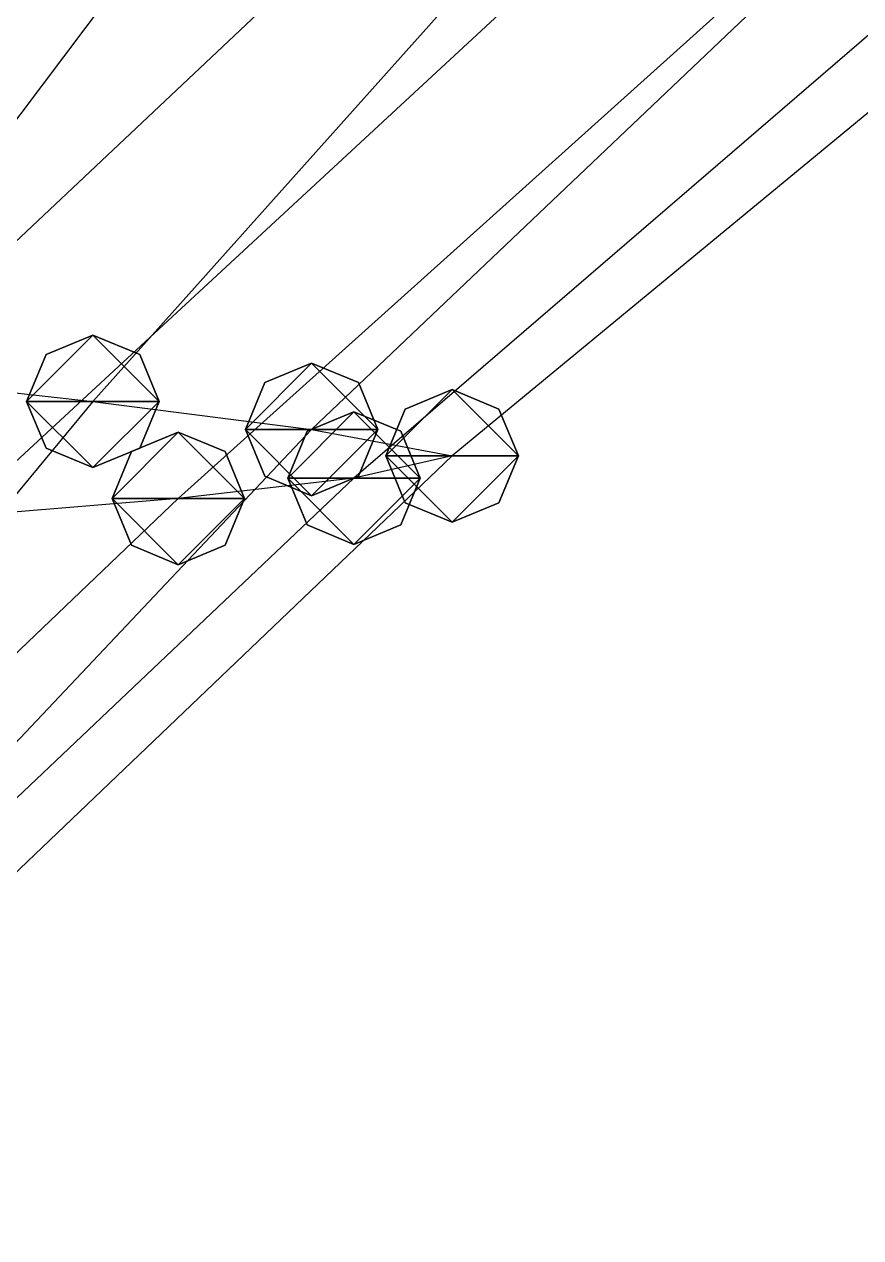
# Model space of a CAD drawing. Header units: metres. Extents: x -59 to 99, y -54 to 55.
# Drawn here: x 61.38 to 74.01, y 15.26 to 33.57 of the extents above; entities that cross this region are included whole.
import ezdxf

# ---------------------------------------------------------------- set-up
doc = ezdxf.new("R2010")
doc.units = ezdxf.units.M

msp = doc.modelspace()

# ---------------------------------------------------------------- linework, layer by layer
for p, q in [((66.83826, 39.535625, -181.4418), (58.38428, 28.316704, -180.30368)), ((72.441986, 39.086006, -175.0054), (62.417786, 27.878899, -174.03532)), ((77.49536, 38.645485, -168.69847), (65.71949, 27.455807, -167.9771)), ((81.37472, 38.22247, -162.64368), (67.84135, 27.05581, -162.2537)), ((81.37472, 38.22247, -162.64368), (67.84135, 27.05581, -162.2537)), ((79.323044, 37.87519, -157.67603), (66.35927, 26.72137, -157.47261)), ((76.10262, 37.54802, -152.98965), (63.707832, 26.414846, -153.08075)), ((72.342445, 37.234524, -148.49509), (60.346092, 26.131514, -149.0149)), ((68.30258, 36.932037, -144.16034), (56.55719, 25.868269, -145.24124)), ((62.417786, 28.878899, -174.03516), (61.71068, 28.586006, -174.0352)), ((62.417786, 28.878899, -174.03516), (61.71068, 28.586006, -174.0352)), ((62.417786, 28.878899, -174.03516), (61.71068, 28.586006, -174.0352)), ((62.417786, 28.878899, -174.03516), (61.71068, 28.586006, -174.0352)), ((63.124893, 28.586006, -174.0352), (62.417786, 28.878899, -174.03516)), ((63.124893, 28.586006, -174.0352), (62.417786, 28.878899, -174.03516)), ((63.124893, 28.586006, -174.0352), (62.417786, 28.878899, -174.03516)), ((63.124893, 28.586006, -174.0352), (62.417786, 28.878899, -174.03516)), ((61.71068, 28.586006, -174.0352), (61.417786, 27.878899, -174.03532)), ((61.71068, 28.586006, -174.0352), (61.417786, 27.878899, -174.03532)), ((61.71068, 28.586006, -174.0352), (61.417786, 27.878899, -174.03532)), ((61.71068, 28.586006, -174.0352), (61.417786, 27.878899, -174.03532)), ((63.417786, 27.878899, -174.03532), (63.124893, 28.586006, -174.0352)), ((63.417786, 27.878899, -174.03532), (63.124893, 28.586006, -174.0352)), ((63.417786, 27.878899, -174.03532), (63.124893, 28.586006, -174.0352)), ((63.417786, 27.878899, -174.03532), (63.124893, 28.586006, -174.0352)), ((65.71949, 28.455807, -167.97693), (65.01238, 28.162914, -167.97697)), ((65.71949, 28.455807, -167.97693), (65.01238, 28.162914, -167.97697)), ((65.71949, 28.455807, -167.97693), (65.01238, 28.162914, -167.97697)), ((65.71949, 28.455807, -167.97693), (65.01238, 28.162914, -167.97697)), ((66.4266, 28.162914, -167.97697), (65.71949, 28.455807, -167.97693)), ((66.4266, 28.162914, -167.97697), (65.71949, 28.455807, -167.97693)), ((66.4266, 28.162914, -167.97697), (65.71949, 28.455807, -167.97693)), ((66.4266, 28.162914, -167.97697), (65.71949, 28.455807, -167.97693)), ((58.38428, 28.316704, -180.30368), (62.417786, 27.878899, -174.03532)), ((65.01238, 28.162914, -167.97697), (64.71949, 27.455807, -167.9771)), ((65.01238, 28.162914, -167.97697), (64.71949, 27.455807, -167.9771)), ((65.01238, 28.162914, -167.97697), (64.71949, 27.455807, -167.9771)), ((65.01238, 28.162914, -167.97697), (64.71949, 27.455807, -167.9771)), ((66.71949, 27.455807, -167.9771), (66.4266, 28.162914, -167.97697)), ((66.71949, 27.455807, -167.9771), (66.4266, 28.162914, -167.97697)), ((66.71949, 27.455807, -167.9771), (66.4266, 28.162914, -167.97697)), ((66.71949, 27.455807, -167.9771), (66.4266, 28.162914, -167.97697)), ((67.84135, 28.05581, -162.25352), (67.13424, 27.762918, -162.25357)), ((67.84135, 28.05581, -162.25352), (67.13424, 27.762918, -162.25357)), ((67.84135, 28.05581, -162.25352), (67.13424, 27.762918, -162.25357)), ((67.84135, 28.05581, -162.25352), (67.13424, 27.762918, -162.25357)), ((67.84135, 28.05581, -162.25352), (67.13424, 27.762918, -162.25357)), ((67.84135, 28.05581, -162.25352), (67.13424, 27.762918, -162.25357)), ((68.548454, 27.762918, -162.25357), (67.84135, 28.05581, -162.25352)), ((68.548454, 27.762918, -162.25357), (67.84135, 28.05581, -162.25352)), ((68.548454, 27.762918, -162.25357), (67.84135, 28.05581, -162.25352)), ((68.548454, 27.762918, -162.25357), (67.84135, 28.05581, -162.25352)), ((68.548454, 27.762918, -162.25357), (67.84135, 28.05581, -162.25352)), ((68.548454, 27.762918, -162.25357), (67.84135, 28.05581, -162.25352)), ((62.417786, 27.878899, -174.03532), (53.12542, 16.657467, -172.85623)), ((61.417786, 27.878899, -174.03532), (61.71068, 27.171791, -174.03545)), ((61.417786, 27.878899, -174.03532), (61.71068, 27.171791, -174.03545)), ((61.417786, 27.878899, -174.03532), (61.71068, 27.171791, -174.03545)), ((61.417786, 27.878899, -174.03532), (61.71068, 27.171791, -174.03545)), ((62.417786, 27.878899, -174.03532), (65.71949, 27.455807, -167.9771)), ((63.124893, 27.171791, -174.03545), (63.417786, 27.878899, -174.03532)), ((63.124893, 27.171791, -174.03545), (63.417786, 27.878899, -174.03532)), ((63.124893, 27.171791, -174.03545), (63.417786, 27.878899, -174.03532)), ((63.124893, 27.171791, -174.03545), (63.417786, 27.878899, -174.03532)), ((66.35927, 27.72137, -157.47244), (65.65216, 27.428478, -157.47249)), ((66.35927, 27.72137, -157.47244), (65.65216, 27.428478, -157.47249)), ((66.35927, 27.72137, -157.47244), (65.65216, 27.428478, -157.47249)), ((66.35927, 27.72137, -157.47244), (65.65216, 27.428478, -157.47249)), ((67.066376, 27.428478, -157.47249), (66.35927, 27.72137, -157.47244)), ((67.066376, 27.428478, -157.47249), (66.35927, 27.72137, -157.47244)), ((67.066376, 27.428478, -157.47249), (66.35927, 27.72137, -157.47244)), ((67.066376, 27.428478, -157.47249), (66.35927, 27.72137, -157.47244)), ((67.13424, 27.762918, -162.25357), (66.84135, 27.05581, -162.2537)), ((67.13424, 27.762918, -162.25357), (66.84135, 27.05581, -162.2537)), ((67.13424, 27.762918, -162.25357), (66.84135, 27.05581, -162.2537)), ((67.13424, 27.762918, -162.25357), (66.84135, 27.05581, -162.2537)), ((67.13424, 27.762918, -162.25357), (66.84135, 27.05581, -162.2537)), ((67.13424, 27.762918, -162.25357), (66.84135, 27.05581, -162.2537)), ((68.84135, 27.05581, -162.2537), (68.548454, 27.762918, -162.25357)), ((68.84135, 27.05581, -162.2537), (68.548454, 27.762918, -162.25357)), ((68.84135, 27.05581, -162.2537), (68.548454, 27.762918, -162.25357)), ((68.84135, 27.05581, -162.2537), (68.548454, 27.762918, -162.25357)), ((68.84135, 27.05581, -162.2537), (68.548454, 27.762918, -162.25357)), ((68.84135, 27.05581, -162.2537), (68.548454, 27.762918, -162.25357)), ((65.71949, 27.455807, -167.9771), (55.12327, 16.24316, -166.92204)), ((63.707832, 27.414846, -153.08058), (63.000725, 27.121954, -153.08063)), ((63.707832, 27.414846, -153.08058), (63.000725, 27.121954, -153.08063)), ((63.707832, 27.414846, -153.08058), (63.000725, 27.121954, -153.08063)), ((63.707832, 27.414846, -153.08058), (63.000725, 27.121954, -153.08063)), ((64.41494, 27.121954, -153.08063), (63.707832, 27.414846, -153.08058)), ((64.41494, 27.121954, -153.08063), (63.707832, 27.414846, -153.08058)), ((64.41494, 27.121954, -153.08063), (63.707832, 27.414846, -153.08058)), ((64.41494, 27.121954, -153.08063), (63.707832, 27.414846, -153.08058)), ((64.71949, 27.455807, -167.9771), (65.01238, 26.7487, -167.97722)), ((64.71949, 27.455807, -167.9771), (65.01238, 26.7487, -167.97722)), ((64.71949, 27.455807, -167.9771), (65.01238, 26.7487, -167.97722)), ((64.71949, 27.455807, -167.9771), (65.01238, 26.7487, -167.97722)), ((65.65216, 27.428478, -157.47249), (65.35927, 26.72137, -157.47261)), ((65.65216, 27.428478, -157.47249), (65.35927, 26.72137, -157.47261)), ((65.65216, 27.428478, -157.47249), (65.35927, 26.72137, -157.47261)), ((65.65216, 27.428478, -157.47249), (65.35927, 26.72137, -157.47261)), ((65.71949, 27.455807, -167.9771), (67.84135, 27.05581, -162.2537)), ((66.4266, 26.7487, -167.97722), (66.71949, 27.455807, -167.9771)), ((66.4266, 26.7487, -167.97722), (66.71949, 27.455807, -167.9771)), ((66.4266, 26.7487, -167.97722), (66.71949, 27.455807, -167.9771)), ((66.4266, 26.7487, -167.97722), (66.71949, 27.455807, -167.9771)), ((67.35927, 26.72137, -157.47261), (67.066376, 27.428478, -157.47249)), ((67.35927, 26.72137, -157.47261), (67.066376, 27.428478, -157.47249)), ((67.35927, 26.72137, -157.47261), (67.066376, 27.428478, -157.47249)), ((67.35927, 26.72137, -157.47261), (67.066376, 27.428478, -157.47249)), ((61.71068, 27.171791, -174.03545), (62.417786, 26.878899, -174.03549)), ((61.71068, 27.171791, -174.03545), (62.417786, 26.878899, -174.03549)), ((61.71068, 27.171791, -174.03545), (62.417786, 26.878899, -174.03549)), ((61.71068, 27.171791, -174.03545), (62.417786, 26.878899, -174.03549)), ((62.417786, 26.878899, -174.03549), (63.124893, 27.171791, -174.03545)), ((62.417786, 26.878899, -174.03549), (63.124893, 27.171791, -174.03545)), ((62.417786, 26.878899, -174.03549), (63.124893, 27.171791, -174.03545)), ((62.417786, 26.878899, -174.03549), (63.124893, 27.171791, -174.03545)), ((63.000725, 27.121954, -153.08063), (62.707832, 26.414846, -153.08075)), ((63.000725, 27.121954, -153.08063), (62.707832, 26.414846, -153.08075)), ((63.000725, 27.121954, -153.08063), (62.707832, 26.414846, -153.08075)), ((63.000725, 27.121954, -153.08063), (62.707832, 26.414846, -153.08075)), ((64.70783, 26.414846, -153.08075), (64.41494, 27.121954, -153.08063)), ((64.70783, 26.414846, -153.08075), (64.41494, 27.121954, -153.08063)), ((64.70783, 26.414846, -153.08075), (64.41494, 27.121954, -153.08063)), ((64.70783, 26.414846, -153.08075), (64.41494, 27.121954, -153.08063)), ((67.84135, 27.05581, -162.2537), (56.10978, 15.856709, -161.39307)), ((67.84135, 27.05581, -162.2537), (56.10978, 15.856709, -161.39307)), ((67.84135, 27.05581, -162.2537), (66.35927, 26.72137, -157.47261)), ((66.84135, 27.05581, -162.2537), (67.13424, 26.348703, -162.25381)), ((66.84135, 27.05581, -162.2537), (67.13424, 26.348703, -162.25381)), ((66.84135, 27.05581, -162.2537), (67.13424, 26.348703, -162.25381)), ((66.84135, 27.05581, -162.2537), (67.13424, 26.348703, -162.25381)), ((66.84135, 27.05581, -162.2537), (67.13424, 26.348703, -162.25381)), ((66.84135, 27.05581, -162.2537), (67.13424, 26.348703, -162.25381)), ((68.548454, 26.348703, -162.25381), (68.84135, 27.05581, -162.2537)), ((68.548454, 26.348703, -162.25381), (68.84135, 27.05581, -162.2537)), ((68.548454, 26.348703, -162.25381), (68.84135, 27.05581, -162.2537)), ((68.548454, 26.348703, -162.25381), (68.84135, 27.05581, -162.2537)), ((68.548454, 26.348703, -162.25381), (68.84135, 27.05581, -162.2537)), ((68.548454, 26.348703, -162.25381), (68.84135, 27.05581, -162.2537)), ((65.01238, 26.7487, -167.97722), (65.71949, 26.455807, -167.97726)), ((65.01238, 26.7487, -167.97722), (65.71949, 26.455807, -167.97726)), ((65.01238, 26.7487, -167.97722), (65.71949, 26.455807, -167.97726)), ((65.01238, 26.7487, -167.97722), (65.71949, 26.455807, -167.97726)), ((65.71949, 26.455807, -167.97726), (66.4266, 26.7487, -167.97722)), ((65.71949, 26.455807, -167.97726), (66.4266, 26.7487, -167.97722)), ((65.71949, 26.455807, -167.97726), (66.4266, 26.7487, -167.97722)), ((65.71949, 26.455807, -167.97726), (66.4266, 26.7487, -167.97722)), ((66.35927, 26.72137, -157.47261), (54.564217, 15.541092, -156.88127)), ((66.35927, 26.72137, -157.47261), (63.707832, 26.414846, -153.08075)), ((65.35927, 26.72137, -157.47261), (65.65216, 26.014263, -157.47273)), ((65.35927, 26.72137, -157.47261), (65.65216, 26.014263, -157.47273)), ((65.35927, 26.72137, -157.47261), (65.65216, 26.014263, -157.47273)), ((65.35927, 26.72137, -157.47261), (65.65216, 26.014263, -157.47273)), ((67.066376, 26.014263, -157.47273), (67.35927, 26.72137, -157.47261)), ((67.066376, 26.014263, -157.47273), (67.35927, 26.72137, -157.47261)), ((67.066376, 26.014263, -157.47273), (67.35927, 26.72137, -157.47261)), ((67.066376, 26.014263, -157.47273), (67.35927, 26.72137, -157.47261)), ((63.707832, 26.414846, -153.08075), (52.022827, 15.259636, -152.8473)), ((63.707832, 26.414846, -153.08075), (60.346092, 26.131514, -149.0149)), ((62.707832, 26.414846, -153.08075), (63.000725, 25.707739, -153.08087)), ((62.707832, 26.414846, -153.08075), (63.000725, 25.707739, -153.08087)), ((62.707832, 26.414846, -153.08075), (63.000725, 25.707739, -153.08087)), ((62.707832, 26.414846, -153.08075), (63.000725, 25.707739, -153.08087)), ((64.41494, 25.707739, -153.08087), (64.70783, 26.414846, -153.08075)), ((64.41494, 25.707739, -153.08087), (64.70783, 26.414846, -153.08075)), ((64.41494, 25.707739, -153.08087), (64.70783, 26.414846, -153.08075)), ((64.41494, 25.707739, -153.08087), (64.70783, 26.414846, -153.08075)), ((67.13424, 26.348703, -162.25381), (67.84135, 26.05581, -162.25386)), ((67.13424, 26.348703, -162.25381), (67.84135, 26.05581, -162.25386)), ((67.13424, 26.348703, -162.25381), (67.84135, 26.05581, -162.25386)), ((67.13424, 26.348703, -162.25381), (67.84135, 26.05581, -162.25386)), ((67.13424, 26.348703, -162.25381), (67.84135, 26.05581, -162.25386)), ((67.13424, 26.348703, -162.25381), (67.84135, 26.05581, -162.25386)), ((67.84135, 26.05581, -162.25386), (68.548454, 26.348703, -162.25381)), ((67.84135, 26.05581, -162.25386), (68.548454, 26.348703, -162.25381)), ((67.84135, 26.05581, -162.25386), (68.548454, 26.348703, -162.25381)), ((67.84135, 26.05581, -162.25386), (68.548454, 26.348703, -162.25381)), ((67.84135, 26.05581, -162.25386), (68.548454, 26.348703, -162.25381)), ((67.84135, 26.05581, -162.25386), (68.548454, 26.348703, -162.25381)), ((65.65216, 26.014263, -157.47273), (66.35927, 25.72137, -157.47278)), ((65.65216, 26.014263, -157.47273), (66.35927, 25.72137, -157.47278)), ((65.65216, 26.014263, -157.47273), (66.35927, 25.72137, -157.47278)), ((65.65216, 26.014263, -157.47273), (66.35927, 25.72137, -157.47278)), ((66.35927, 25.72137, -157.47278), (67.066376, 26.014263, -157.47273)), ((66.35927, 25.72137, -157.47278), (67.066376, 26.014263, -157.47273)), ((66.35927, 25.72137, -157.47278), (67.066376, 26.014263, -157.47273)), ((66.35927, 25.72137, -157.47278), (67.066376, 26.014263, -157.47273)), ((63.000725, 25.707739, -153.08087), (63.707832, 25.414846, -153.08092)), ((63.000725, 25.707739, -153.08087), (63.707832, 25.414846, -153.08092)), ((63.000725, 25.707739, -153.08087), (63.707832, 25.414846, -153.08092)), ((63.000725, 25.707739, -153.08087), (63.707832, 25.414846, -153.08092)), ((63.707832, 25.414846, -153.08092), (64.41494, 25.707739, -153.08087)), ((63.707832, 25.414846, -153.08092), (64.41494, 25.707739, -153.08087)), ((63.707832, 25.414846, -153.08092), (64.41494, 25.707739, -153.08087)), ((63.707832, 25.414846, -153.08092), (64.41494, 25.707739, -153.08087))]:
    msp.add_line(p, q)
for points in [[(61.417786, 27.878899, -174.03532), (61.71068, 28.586006, -174.0352), (62.417786, 28.878899, -174.03516), (62.417885, 28.878998, -174.03505)], [(61.417786, 27.878899, -174.03532), (61.71068, 28.586006, -174.0352), (62.417786, 28.878899, -174.03516), (62.417885, 28.878998, -174.03505)], [(61.417786, 27.878899, -174.03532), (61.71068, 28.586006, -174.0352), (62.417786, 28.878899, -174.03516), (62.417885, 28.878998, -174.03505)], [(61.417786, 27.878899, -174.03532), (61.71068, 28.586006, -174.0352), (62.417786, 28.878899, -174.03516), (62.417885, 28.878998, -174.03505)], [(61.417786, 27.878899, -174.03532), (62.417786, 28.878899, -174.03516), (63.417786, 27.878899, -174.03532), (63.417885, 27.878998, -174.03522)], [(61.417786, 27.878899, -174.03532), (62.417786, 28.878899, -174.03516), (63.417786, 27.878899, -174.03532), (63.417885, 27.878998, -174.03522)], [(61.417786, 27.878899, -174.03532), (62.417786, 28.878899, -174.03516), (63.417786, 27.878899, -174.03532), (63.417885, 27.878998, -174.03522)], [(61.417786, 27.878899, -174.03532), (62.417786, 28.878899, -174.03516), (63.417786, 27.878899, -174.03532), (63.417885, 27.878998, -174.03522)], [(62.417786, 28.878899, -174.03516), (63.124893, 28.586006, -174.0352), (63.417786, 27.878899, -174.03532), (63.417885, 27.878998, -174.03522)], [(62.417786, 28.878899, -174.03516), (63.124893, 28.586006, -174.0352), (63.417786, 27.878899, -174.03532), (63.417885, 27.878998, -174.03522)], [(62.417786, 28.878899, -174.03516), (63.124893, 28.586006, -174.0352), (63.417786, 27.878899, -174.03532), (63.417885, 27.878998, -174.03522)], [(62.417786, 28.878899, -174.03516), (63.124893, 28.586006, -174.0352), (63.417786, 27.878899, -174.03532), (63.417885, 27.878998, -174.03522)], [(64.71949, 27.455807, -167.9771), (65.01238, 28.162914, -167.97697), (65.71949, 28.455807, -167.97693), (65.71959, 28.455906, -167.97682)], [(64.71949, 27.455807, -167.9771), (65.01238, 28.162914, -167.97697), (65.71949, 28.455807, -167.97693), (65.71959, 28.455906, -167.97682)], [(64.71949, 27.455807, -167.9771), (65.01238, 28.162914, -167.97697), (65.71949, 28.455807, -167.97693), (65.71959, 28.455906, -167.97682)], [(64.71949, 27.455807, -167.9771), (65.01238, 28.162914, -167.97697), (65.71949, 28.455807, -167.97693), (65.71959, 28.455906, -167.97682)], [(64.71949, 27.455807, -167.9771), (65.71949, 28.455807, -167.97693), (66.71949, 27.455807, -167.9771), (66.71959, 27.455906, -167.97699)], [(64.71949, 27.455807, -167.9771), (65.71949, 28.455807, -167.97693), (66.71949, 27.455807, -167.9771), (66.71959, 27.455906, -167.97699)], [(64.71949, 27.455807, -167.9771), (65.71949, 28.455807, -167.97693), (66.71949, 27.455807, -167.9771), (66.71959, 27.455906, -167.97699)], [(64.71949, 27.455807, -167.9771), (65.71949, 28.455807, -167.97693), (66.71949, 27.455807, -167.9771), (66.71959, 27.455906, -167.97699)], [(65.71949, 28.455807, -167.97693), (66.4266, 28.162914, -167.97697), (66.71949, 27.455807, -167.9771), (66.71959, 27.455906, -167.97699)], [(65.71949, 28.455807, -167.97693), (66.4266, 28.162914, -167.97697), (66.71949, 27.455807, -167.9771), (66.71959, 27.455906, -167.97699)], [(65.71949, 28.455807, -167.97693), (66.4266, 28.162914, -167.97697), (66.71949, 27.455807, -167.9771), (66.71959, 27.455906, -167.97699)], [(65.71949, 28.455807, -167.97693), (66.4266, 28.162914, -167.97697), (66.71949, 27.455807, -167.9771), (66.71959, 27.455906, -167.97699)], [(66.84135, 27.05581, -162.2537), (67.13424, 27.762918, -162.25357), (67.84135, 28.05581, -162.25352), (67.841446, 28.05591, -162.25342)], [(66.84135, 27.05581, -162.2537), (67.13424, 27.762918, -162.25357), (67.84135, 28.05581, -162.25352), (67.841446, 28.05591, -162.25342)], [(66.84135, 27.05581, -162.2537), (67.13424, 27.762918, -162.25357), (67.84135, 28.05581, -162.25352), (67.841446, 28.05591, -162.25342)], [(66.84135, 27.05581, -162.2537), (67.13424, 27.762918, -162.25357), (67.84135, 28.05581, -162.25352), (67.841446, 28.05591, -162.25342)], [(66.84135, 27.05581, -162.2537), (67.13424, 27.762918, -162.25357), (67.84135, 28.05581, -162.25352), (67.841446, 28.05591, -162.25342)], [(66.84135, 27.05581, -162.2537), (67.13424, 27.762918, -162.25357), (67.84135, 28.05581, -162.25352), (67.841446, 28.05591, -162.25342)], [(66.84135, 27.05581, -162.2537), (67.84135, 28.05581, -162.25352), (68.84135, 27.05581, -162.2537), (68.841446, 27.05591, -162.25359)], [(66.84135, 27.05581, -162.2537), (67.84135, 28.05581, -162.25352), (68.84135, 27.05581, -162.2537), (68.841446, 27.05591, -162.25359)], [(66.84135, 27.05581, -162.2537), (67.84135, 28.05581, -162.25352), (68.84135, 27.05581, -162.2537), (68.841446, 27.05591, -162.25359)], [(66.84135, 27.05581, -162.2537), (67.84135, 28.05581, -162.25352), (68.84135, 27.05581, -162.2537), (68.841446, 27.05591, -162.25359)], [(66.84135, 27.05581, -162.2537), (67.84135, 28.05581, -162.25352), (68.84135, 27.05581, -162.2537), (68.841446, 27.05591, -162.25359)], [(66.84135, 27.05581, -162.2537), (67.84135, 28.05581, -162.25352), (68.84135, 27.05581, -162.2537), (68.841446, 27.05591, -162.25359)], [(67.84135, 28.05581, -162.25352), (68.548454, 27.762918, -162.25357), (68.84135, 27.05581, -162.2537), (68.841446, 27.05591, -162.25359)], [(67.84135, 28.05581, -162.25352), (68.548454, 27.762918, -162.25357), (68.84135, 27.05581, -162.2537), (68.841446, 27.05591, -162.25359)], [(67.84135, 28.05581, -162.25352), (68.548454, 27.762918, -162.25357), (68.84135, 27.05581, -162.2537), (68.841446, 27.05591, -162.25359)], [(67.84135, 28.05581, -162.25352), (68.548454, 27.762918, -162.25357), (68.84135, 27.05581, -162.2537), (68.841446, 27.05591, -162.25359)], [(67.84135, 28.05581, -162.25352), (68.548454, 27.762918, -162.25357), (68.84135, 27.05581, -162.2537), (68.841446, 27.05591, -162.25359)], [(67.84135, 28.05581, -162.25352), (68.548454, 27.762918, -162.25357), (68.84135, 27.05581, -162.2537), (68.841446, 27.05591, -162.25359)], [(62.417786, 26.878899, -174.03549), (61.71068, 27.171791, -174.03545), (61.417786, 27.878899, -174.03532), (61.417885, 27.878998, -174.03522)], [(63.417786, 27.878899, -174.03532), (62.417786, 26.878899, -174.03549), (61.417786, 27.878899, -174.03532), (61.417885, 27.878998, -174.03522)], [(62.417786, 26.878899, -174.03549), (61.71068, 27.171791, -174.03545), (61.417786, 27.878899, -174.03532), (61.417885, 27.878998, -174.03522)], [(63.417786, 27.878899, -174.03532), (62.417786, 26.878899, -174.03549), (61.417786, 27.878899, -174.03532), (61.417885, 27.878998, -174.03522)], [(62.417786, 26.878899, -174.03549), (61.71068, 27.171791, -174.03545), (61.417786, 27.878899, -174.03532), (61.417885, 27.878998, -174.03522)], [(63.417786, 27.878899, -174.03532), (62.417786, 26.878899, -174.03549), (61.417786, 27.878899, -174.03532), (61.417885, 27.878998, -174.03522)], [(62.417786, 26.878899, -174.03549), (61.71068, 27.171791, -174.03545), (61.417786, 27.878899, -174.03532), (61.417885, 27.878998, -174.03522)], [(63.417786, 27.878899, -174.03532), (62.417786, 26.878899, -174.03549), (61.417786, 27.878899, -174.03532), (61.417885, 27.878998, -174.03522)], [(63.417786, 27.878899, -174.03532), (63.124893, 27.171791, -174.03545), (62.417786, 26.878899, -174.03549), (62.417885, 26.878998, -174.03539)], [(63.417786, 27.878899, -174.03532), (63.124893, 27.171791, -174.03545), (62.417786, 26.878899, -174.03549), (62.417885, 26.878998, -174.03539)], [(63.417786, 27.878899, -174.03532), (63.124893, 27.171791, -174.03545), (62.417786, 26.878899, -174.03549), (62.417885, 26.878998, -174.03539)], [(63.417786, 27.878899, -174.03532), (63.124893, 27.171791, -174.03545), (62.417786, 26.878899, -174.03549), (62.417885, 26.878998, -174.03539)], [(65.35927, 26.72137, -157.47261), (65.65216, 27.428478, -157.47249), (66.35927, 27.72137, -157.47244), (66.35937, 27.72147, -157.47234)], [(65.35927, 26.72137, -157.47261), (65.65216, 27.428478, -157.47249), (66.35927, 27.72137, -157.47244), (66.35937, 27.72147, -157.47234)], [(65.35927, 26.72137, -157.47261), (65.65216, 27.428478, -157.47249), (66.35927, 27.72137, -157.47244), (66.35937, 27.72147, -157.47234)], [(65.35927, 26.72137, -157.47261), (65.65216, 27.428478, -157.47249), (66.35927, 27.72137, -157.47244), (66.35937, 27.72147, -157.47234)], [(65.35927, 26.72137, -157.47261), (66.35927, 27.72137, -157.47244), (67.35927, 26.72137, -157.47261), (67.35937, 26.72147, -157.4725)], [(65.35927, 26.72137, -157.47261), (66.35927, 27.72137, -157.47244), (67.35927, 26.72137, -157.47261), (67.35937, 26.72147, -157.4725)], [(65.35927, 26.72137, -157.47261), (66.35927, 27.72137, -157.47244), (67.35927, 26.72137, -157.47261), (67.35937, 26.72147, -157.4725)], [(65.35927, 26.72137, -157.47261), (66.35927, 27.72137, -157.47244), (67.35927, 26.72137, -157.47261), (67.35937, 26.72147, -157.4725)], [(66.35927, 27.72137, -157.47244), (67.066376, 27.428478, -157.47249), (67.35927, 26.72137, -157.47261), (67.35937, 26.72147, -157.4725)], [(66.35927, 27.72137, -157.47244), (67.066376, 27.428478, -157.47249), (67.35927, 26.72137, -157.47261), (67.35937, 26.72147, -157.4725)], [(66.35927, 27.72137, -157.47244), (67.066376, 27.428478, -157.47249), (67.35927, 26.72137, -157.47261), (67.35937, 26.72147, -157.4725)], [(66.35927, 27.72137, -157.47244), (67.066376, 27.428478, -157.47249), (67.35927, 26.72137, -157.47261), (67.35937, 26.72147, -157.4725)], [(62.707832, 26.414846, -153.08075), (63.000725, 27.121954, -153.08063), (63.707832, 27.414846, -153.08058), (63.70793, 27.414946, -153.08047)], [(62.707832, 26.414846, -153.08075), (63.000725, 27.121954, -153.08063), (63.707832, 27.414846, -153.08058), (63.70793, 27.414946, -153.08047)], [(62.707832, 26.414846, -153.08075), (63.000725, 27.121954, -153.08063), (63.707832, 27.414846, -153.08058), (63.70793, 27.414946, -153.08047)], [(62.707832, 26.414846, -153.08075), (63.000725, 27.121954, -153.08063), (63.707832, 27.414846, -153.08058), (63.70793, 27.414946, -153.08047)], [(62.707832, 26.414846, -153.08075), (63.707832, 27.414846, -153.08058), (64.70783, 26.414846, -153.08075), (64.70793, 26.414946, -153.08064)], [(62.707832, 26.414846, -153.08075), (63.707832, 27.414846, -153.08058), (64.70783, 26.414846, -153.08075), (64.70793, 26.414946, -153.08064)], [(62.707832, 26.414846, -153.08075), (63.707832, 27.414846, -153.08058), (64.70783, 26.414846, -153.08075), (64.70793, 26.414946, -153.08064)], [(62.707832, 26.414846, -153.08075), (63.707832, 27.414846, -153.08058), (64.70783, 26.414846, -153.08075), (64.70793, 26.414946, -153.08064)], [(63.707832, 27.414846, -153.08058), (64.41494, 27.121954, -153.08063), (64.70783, 26.414846, -153.08075), (64.70793, 26.414946, -153.08064)], [(63.707832, 27.414846, -153.08058), (64.41494, 27.121954, -153.08063), (64.70783, 26.414846, -153.08075), (64.70793, 26.414946, -153.08064)], [(63.707832, 27.414846, -153.08058), (64.41494, 27.121954, -153.08063), (64.70783, 26.414846, -153.08075), (64.70793, 26.414946, -153.08064)], [(63.707832, 27.414846, -153.08058), (64.41494, 27.121954, -153.08063), (64.70783, 26.414846, -153.08075), (64.70793, 26.414946, -153.08064)], [(65.71949, 26.455807, -167.97726), (65.01238, 26.7487, -167.97722), (64.71949, 27.455807, -167.9771), (64.71959, 27.455906, -167.97699)], [(66.71949, 27.455807, -167.9771), (65.71949, 26.455807, -167.97726), (64.71949, 27.455807, -167.9771), (64.71959, 27.455906, -167.97699)], [(65.71949, 26.455807, -167.97726), (65.01238, 26.7487, -167.97722), (64.71949, 27.455807, -167.9771), (64.71959, 27.455906, -167.97699)], [(66.71949, 27.455807, -167.9771), (65.71949, 26.455807, -167.97726), (64.71949, 27.455807, -167.9771), (64.71959, 27.455906, -167.97699)], [(65.71949, 26.455807, -167.97726), (65.01238, 26.7487, -167.97722), (64.71949, 27.455807, -167.9771), (64.71959, 27.455906, -167.97699)], [(66.71949, 27.455807, -167.9771), (65.71949, 26.455807, -167.97726), (64.71949, 27.455807, -167.9771), (64.71959, 27.455906, -167.97699)], [(65.71949, 26.455807, -167.97726), (65.01238, 26.7487, -167.97722), (64.71949, 27.455807, -167.9771), (64.71959, 27.455906, -167.97699)], [(66.71949, 27.455807, -167.9771), (65.71949, 26.455807, -167.97726), (64.71949, 27.455807, -167.9771), (64.71959, 27.455906, -167.97699)], [(66.71949, 27.455807, -167.9771), (66.4266, 26.7487, -167.97722), (65.71949, 26.455807, -167.97726), (65.71959, 26.455906, -167.97716)], [(66.71949, 27.455807, -167.9771), (66.4266, 26.7487, -167.97722), (65.71949, 26.455807, -167.97726), (65.71959, 26.455906, -167.97716)], [(66.71949, 27.455807, -167.9771), (66.4266, 26.7487, -167.97722), (65.71949, 26.455807, -167.97726), (65.71959, 26.455906, -167.97716)], [(66.71949, 27.455807, -167.9771), (66.4266, 26.7487, -167.97722), (65.71949, 26.455807, -167.97726), (65.71959, 26.455906, -167.97716)], [(67.84135, 26.05581, -162.25386), (67.13424, 26.348703, -162.25381), (66.84135, 27.05581, -162.2537), (66.841446, 27.05591, -162.25359)], [(68.84135, 27.05581, -162.2537), (67.84135, 26.05581, -162.25386), (66.84135, 27.05581, -162.2537), (66.841446, 27.05591, -162.25359)], [(67.84135, 26.05581, -162.25386), (67.13424, 26.348703, -162.25381), (66.84135, 27.05581, -162.2537), (66.841446, 27.05591, -162.25359)], [(68.84135, 27.05581, -162.2537), (67.84135, 26.05581, -162.25386), (66.84135, 27.05581, -162.2537), (66.841446, 27.05591, -162.25359)], [(67.84135, 26.05581, -162.25386), (67.13424, 26.348703, -162.25381), (66.84135, 27.05581, -162.2537), (66.841446, 27.05591, -162.25359)], [(68.84135, 27.05581, -162.2537), (67.84135, 26.05581, -162.25386), (66.84135, 27.05581, -162.2537), (66.841446, 27.05591, -162.25359)], [(67.84135, 26.05581, -162.25386), (67.13424, 26.348703, -162.25381), (66.84135, 27.05581, -162.2537), (66.841446, 27.05591, -162.25359)], [(68.84135, 27.05581, -162.2537), (67.84135, 26.05581, -162.25386), (66.84135, 27.05581, -162.2537), (66.841446, 27.05591, -162.25359)], [(67.84135, 26.05581, -162.25386), (67.13424, 26.348703, -162.25381), (66.84135, 27.05581, -162.2537), (66.841446, 27.05591, -162.25359)], [(68.84135, 27.05581, -162.2537), (67.84135, 26.05581, -162.25386), (66.84135, 27.05581, -162.2537), (66.841446, 27.05591, -162.25359)], [(67.84135, 26.05581, -162.25386), (67.13424, 26.348703, -162.25381), (66.84135, 27.05581, -162.2537), (66.841446, 27.05591, -162.25359)], [(68.84135, 27.05581, -162.2537), (67.84135, 26.05581, -162.25386), (66.84135, 27.05581, -162.2537), (66.841446, 27.05591, -162.25359)], [(68.84135, 27.05581, -162.2537), (68.548454, 26.348703, -162.25381), (67.84135, 26.05581, -162.25386), (67.841446, 26.05591, -162.25375)], [(68.84135, 27.05581, -162.2537), (68.548454, 26.348703, -162.25381), (67.84135, 26.05581, -162.25386), (67.841446, 26.05591, -162.25375)], [(68.84135, 27.05581, -162.2537), (68.548454, 26.348703, -162.25381), (67.84135, 26.05581, -162.25386), (67.841446, 26.05591, -162.25375)], [(68.84135, 27.05581, -162.2537), (68.548454, 26.348703, -162.25381), (67.84135, 26.05581, -162.25386), (67.841446, 26.05591, -162.25375)], [(68.84135, 27.05581, -162.2537), (68.548454, 26.348703, -162.25381), (67.84135, 26.05581, -162.25386), (67.841446, 26.05591, -162.25375)], [(68.84135, 27.05581, -162.2537), (68.548454, 26.348703, -162.25381), (67.84135, 26.05581, -162.25386), (67.841446, 26.05591, -162.25375)], [(66.35927, 25.72137, -157.47278), (65.65216, 26.014263, -157.47273), (65.35927, 26.72137, -157.47261), (65.35937, 26.72147, -157.4725)], [(67.35927, 26.72137, -157.47261), (66.35927, 25.72137, -157.47278), (65.35927, 26.72137, -157.47261), (65.35937, 26.72147, -157.4725)], [(66.35927, 25.72137, -157.47278), (65.65216, 26.014263, -157.47273), (65.35927, 26.72137, -157.47261), (65.35937, 26.72147, -157.4725)], [(67.35927, 26.72137, -157.47261), (66.35927, 25.72137, -157.47278), (65.35927, 26.72137, -157.47261), (65.35937, 26.72147, -157.4725)], [(66.35927, 25.72137, -157.47278), (65.65216, 26.014263, -157.47273), (65.35927, 26.72137, -157.47261), (65.35937, 26.72147, -157.4725)], [(67.35927, 26.72137, -157.47261), (66.35927, 25.72137, -157.47278), (65.35927, 26.72137, -157.47261), (65.35937, 26.72147, -157.4725)], [(66.35927, 25.72137, -157.47278), (65.65216, 26.014263, -157.47273), (65.35927, 26.72137, -157.47261), (65.35937, 26.72147, -157.4725)], [(67.35927, 26.72137, -157.47261), (66.35927, 25.72137, -157.47278), (65.35927, 26.72137, -157.47261), (65.35937, 26.72147, -157.4725)], [(67.35927, 26.72137, -157.47261), (67.066376, 26.014263, -157.47273), (66.35927, 25.72137, -157.47278), (66.35937, 25.72147, -157.47267)], [(67.35927, 26.72137, -157.47261), (67.066376, 26.014263, -157.47273), (66.35927, 25.72137, -157.47278), (66.35937, 25.72147, -157.47267)], [(67.35927, 26.72137, -157.47261), (67.066376, 26.014263, -157.47273), (66.35927, 25.72137, -157.47278), (66.35937, 25.72147, -157.47267)], [(67.35927, 26.72137, -157.47261), (67.066376, 26.014263, -157.47273), (66.35927, 25.72137, -157.47278), (66.35937, 25.72147, -157.47267)], [(63.707832, 25.414846, -153.08092), (63.000725, 25.707739, -153.08087), (62.707832, 26.414846, -153.08075), (62.70793, 26.414946, -153.08064)], [(64.70783, 26.414846, -153.08075), (63.707832, 25.414846, -153.08092), (62.707832, 26.414846, -153.08075), (62.70793, 26.414946, -153.08064)], [(63.707832, 25.414846, -153.08092), (63.000725, 25.707739, -153.08087), (62.707832, 26.414846, -153.08075), (62.70793, 26.414946, -153.08064)], [(64.70783, 26.414846, -153.08075), (63.707832, 25.414846, -153.08092), (62.707832, 26.414846, -153.08075), (62.70793, 26.414946, -153.08064)], [(63.707832, 25.414846, -153.08092), (63.000725, 25.707739, -153.08087), (62.707832, 26.414846, -153.08075), (62.70793, 26.414946, -153.08064)], [(64.70783, 26.414846, -153.08075), (63.707832, 25.414846, -153.08092), (62.707832, 26.414846, -153.08075), (62.70793, 26.414946, -153.08064)], [(63.707832, 25.414846, -153.08092), (63.000725, 25.707739, -153.08087), (62.707832, 26.414846, -153.08075), (62.70793, 26.414946, -153.08064)], [(64.70783, 26.414846, -153.08075), (63.707832, 25.414846, -153.08092), (62.707832, 26.414846, -153.08075), (62.70793, 26.414946, -153.08064)], [(64.70783, 26.414846, -153.08075), (64.41494, 25.707739, -153.08087), (63.707832, 25.414846, -153.08092), (63.70793, 25.414946, -153.08081)], [(64.70783, 26.414846, -153.08075), (64.41494, 25.707739, -153.08087), (63.707832, 25.414846, -153.08092), (63.70793, 25.414946, -153.08081)], [(64.70783, 26.414846, -153.08075), (64.41494, 25.707739, -153.08087), (63.707832, 25.414846, -153.08092), (63.70793, 25.414946, -153.08081)], [(64.70783, 26.414846, -153.08075), (64.41494, 25.707739, -153.08087), (63.707832, 25.414846, -153.08092), (63.70793, 25.414946, -153.08081)]]:
    msp.add_3dface(points)

doc.saveas('drawing.dxf')
